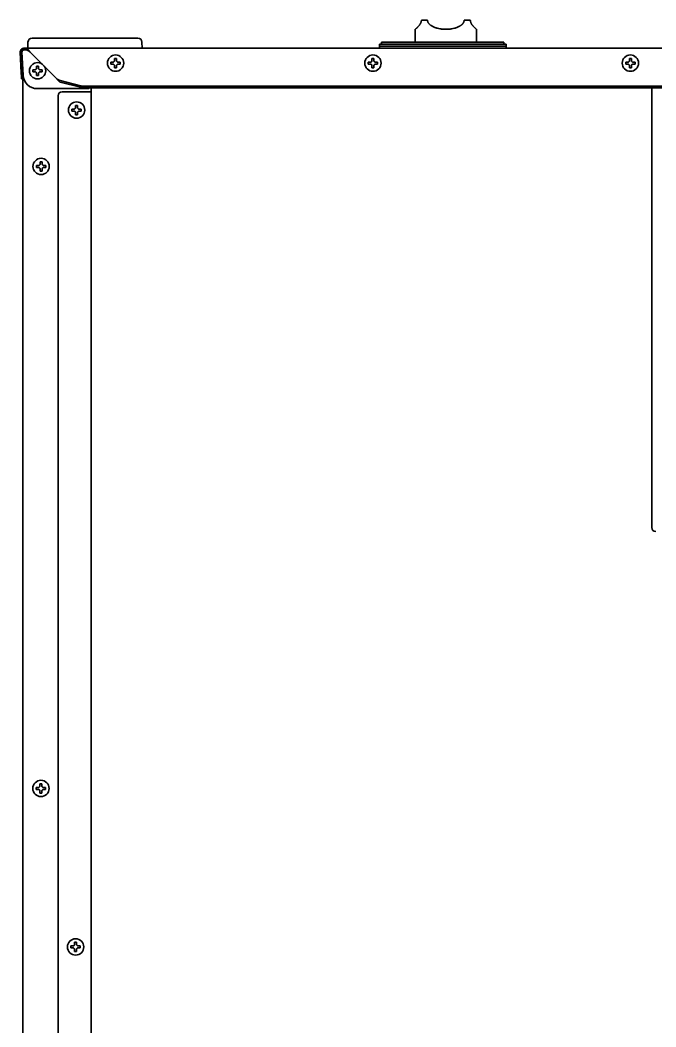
# Model space of a CAD drawing. Extents: x 6327 to 10269, y -393 to 3371.
# Drawn here: x 6336.3 to 6648.1, y 1775.7 to 2269.3 of the extents above; entities that cross this region are included whole.
import ezdxf

# ---------------------------------------------------------------- set-up
doc = ezdxf.new("R2010")
doc.units = 0
doc.header["$LTSCALE"] = 5
doc.layers.add('1', color=7, linetype='CONTINUOUS', true_color=0xffffff)

msp = doc.modelspace()

# ---------------------------------------------------------------- linework, layer by layer
at = {"layer": '1', "color": 7, "linetype": 'Continuous', "lineweight": 35}
for p, q in [((6533.07, 2269.33), (6536.07, 2269.33)), ((6554.07, 2269.33), (6557.07, 2269.33)), ((6530.07, 2264.83), (6530.07, 2258.53)), ((6560.07, 2258.53), (6560.07, 2264.83)), ((6340.07, 2255.53), (6340.13, 2258.56)), ((6342.13, 2260.53), (6347.12, 2260.53)), ((6347.12, 2260.53), (6389.02, 2260.53)), ((6389.02, 2260.53), (6394.02, 2260.53)), ((6396.02, 2258.56), (6396.07, 2255.53)), ((6543.57, 2257.53), (6512.57, 2257.53)), ((6512.57, 2257.53), (6512.57, 2256.53)), ((6512.57, 2256.53), (6574.57, 2256.53)), ((6512.57, 2256.53), (6512.57, 2255.53)), ((6573.57, 2258.53), (6513.57, 2258.53)), ((6513.57, 2258.53), (6513.57, 2257.53)), ((6574.57, 2257.53), (6543.57, 2257.53)), ((6573.57, 2257.53), (6573.57, 2258.53)), ((6574.57, 2256.53), (6574.57, 2257.53)), ((6574.57, 2255.53), (6574.57, 2256.53)), ((6336.81, 2243.52), (6336.28, 2253.63)), ((6337.07, 2253.67), (6337.6, 2243.56)), ((6337.13, 2253.67), (6337.72, 2242.37)), ((6338.07, 2255.53), (6339.07, 2255.53)), ((6339.07, 2254.73), (6338.07, 2254.73)), ((6339.34, 2255.53), (7085.8, 2255.53)), ((6339.44, 2254.73), (6339.47, 2254.73)), ((6341.07, 2253.73), (6354.27, 2240.53)), ((6380.77, 2248.23), (6380.77, 2248.73)), ((6380.77, 2247.73), (6380.77, 2248.23)), ((6385.37, 2248.73), (6385.37, 2248.23)), ((6385.37, 2248.23), (6385.37, 2247.73)), ((6507.02, 2248.23), (6507.02, 2248.73)), ((6507.02, 2247.73), (6507.02, 2248.23)), ((6511.62, 2248.73), (6511.62, 2248.23)), ((6511.62, 2248.23), (6511.62, 2247.73)), ((6633.27, 2248.23), (6633.27, 2248.73)), ((6633.27, 2247.73), (6633.27, 2248.23)), ((6637.87, 2248.73), (6637.87, 2248.23)), ((6637.87, 2248.23), (6637.87, 2247.73)), ((6336.91, 2241.52), (6336.81, 2243.52)), ((6336.96, 2240.53), (6336.91, 2241.52)), ((6337.57, 2244.15), (6337.57, 2245.18)), ((6337.6, 2243.56), (6337.76, 2240.57)), ((6342.52, 2244.48), (6342.52, 2244.98)), ((6342.52, 2243.98), (6342.52, 2244.48)), ((6347.12, 2244.98), (6347.12, 2244.48)), ((6347.12, 2244.48), (6347.12, 2243.98)), ((6337.76, 2240.57), (6336.96, 2240.53)), ((6337.57, 1374.13), (6337.57, 2240.55)), ((6355.94, 2239.75), (6365.83, 2237.19)), ((6365.83, 2236.42), (6355.94, 2238.98)), ((6367.95, 2236.97), (7057.19, 2236.97)), ((6646.07, 2236.64), (6646.07, 2020.52)), ((6344.7, 2235.73), (6369.08, 2235.73)), ((6354.87, 2232.23), (6354.87, 1376.53)), ((6356.87, 2234.23), (6370.07, 2234.23)), ((7057.19, 2236.19), (6367.95, 2236.19)), ((6370.07, 2234.23), (6371.07, 2234.23)), ((6371.07, 2236.19), (6371.07, 1387.03)), ((6361.67, 2225.23), (6361.67, 2225.73)), ((6361.67, 2224.73), (6361.67, 2225.23)), ((6366.27, 2225.73), (6366.27, 2225.23)), ((6366.27, 2225.23), (6366.27, 2224.73)), ((6344.27, 2197.58), (6344.27, 2198.08)), ((6344.27, 2197.08), (6344.27, 2197.58)), ((6348.87, 2198.08), (6348.87, 2197.58)), ((6348.87, 2197.58), (6348.87, 2197.08)), ((6345.97, 1894.88), (6346.47, 1894.88)), ((6346.47, 1894.88), (6346.97, 1894.88)), ((6346.47, 1890.28), (6345.97, 1890.28)), ((6346.97, 1890.28), (6346.47, 1890.28)), ((6361.17, 1814.88), (6361.17, 1815.38)), ((6361.17, 1814.38), (6361.17, 1814.88)), ((6365.77, 1815.38), (6365.77, 1814.88)), ((6365.77, 1814.88), (6365.77, 1814.38))]:
    msp.add_line(p, q, dxfattribs=at)
for centre in [(6383.07, 2248.23), (6509.32, 2248.23), (6635.57, 2248.23), (6344.82, 2244.48), (6363.97, 2225.23), (6346.57, 2197.58), (6346.47, 1892.58), (6363.47, 1814.88)]:
    msp.add_circle(centre, 4, dxfattribs=at)
for centre, radius, start, end in [((6342.13, 2258.53), 2, 90, 179), ((6394.02, 2258.53), 2, 1, 90), ((6338.07, 2253.73), 1.8, 90, 183), ((6338.07, 2253.73), 1, 90, 183), ((6356.87, 2232.23), 2, 90, 180)]:
    msp.add_arc(centre, radius, start, end, dxfattribs=at)
for centre, major_axis, ratio, start_param, end_param in [((6338.13, 2253.73), (-0.726, 0.689), 0.998716, -0.810936, 0.810936), ((6344.71, 2242.75), (2.31, 6.64), 0.995739, 1.958905, 3.474527), ((6367.95, 2237.74), (3, 0), 0.258819, 3.926991, 4.712389), ((6367.95, 2236.97), (-3, 0), 0.258819, 0.785398, 1.570796), ((6369.07, 2237.73), (-1.42, 1.42), 0.992433, 2.359993, 3.055618), ((6648.07, 2020.53), (1.42, 1.42), 0.998783, 2.356803, 3.926382)]:
    msp.add_ellipse(centre, major_axis=major_axis, ratio=ratio, start_param=start_param, end_param=end_param, dxfattribs=at)
for points, knots in [([(6533.07, 2269.33), (6533.07, 2269.27), (6533.07, 2269.21), (6533.06, 2269.09), (6533.06, 2269.03), (6533.04, 2268.85), (6533.02, 2268.74), (6532.97, 2268.51), (6532.93, 2268.4), (6532.86, 2268.2), (6532.83, 2268.1), (6532.76, 2267.96), (6532.74, 2267.91), (6532.7, 2267.82), (6532.68, 2267.77), (6532.61, 2267.64), (6532.56, 2267.55), (6532.47, 2267.39), (6532.42, 2267.32), (6532.32, 2267.17), (6532.27, 2267.09), (6532.19, 2266.99), (6532.17, 2266.95), (6532.12, 2266.89), (6532.09, 2266.85), (6532.02, 2266.76), (6531.97, 2266.69), (6531.82, 2266.51), (6531.72, 2266.4), (6531.54, 2266.19), (6531.45, 2266.1), (6531.27, 2265.91), (6531.18, 2265.83), (6531.06, 2265.71), (6531.02, 2265.67), (6530.94, 2265.6), (6530.91, 2265.56), (6530.8, 2265.46), (6530.73, 2265.4), (6530.54, 2265.22), (6530.43, 2265.13), (6530.3, 2265.01), (6530.26, 2264.98), (6530.21, 2264.94), (6530.18, 2264.92), (6530.16, 2264.9), (6530.15, 2264.89), (6530.15, 2264.89), (6530.12, 2264.86), (6530.1, 2264.85), (6530.08, 2264.83), (6530.07, 2264.83), (6530.07, 2264.83), (6530.07, 2264.83), (6530.07, 2264.83)], [0, 0, 0, 0, 0.015615, 0.015615, 0.031229, 0.031229, 0.062458, 0.062458, 0.093687, 0.093687, 0.124916, 0.124916, 0.140531, 0.140531, 0.156145, 0.156145, 0.187374, 0.187374, 0.218603, 0.218603, 0.249832, 0.249832, 0.265447, 0.265447, 0.281061, 0.281061, 0.312291, 0.312291, 0.374749, 0.374749, 0.437207, 0.437207, 0.499665, 0.499665, 0.530894, 0.530894, 0.562123, 0.562123, 0.624581, 0.624581, 0.749497, 0.749497, 0.811955, 0.811955, 0.843184, 0.858799, 0.858799, 0.874413, 0.874413, 0.936872, 0.936872, 0.99933, 0.99933, 1, 1, 1, 1]), ([(6554.07, 2269.33), (6554.07, 2269.27), (6554.07, 2269.21), (6554.06, 2269.09), (6554.05, 2269.03), (6554.03, 2268.85), (6554, 2268.74), (6553.93, 2268.51), (6553.88, 2268.4), (6553.79, 2268.2), (6553.73, 2268.1), (6553.66, 2267.98), (6553.65, 2267.96), (6553.61, 2267.91), (6553.6, 2267.89), (6553.55, 2267.82), (6553.52, 2267.77), (6553.42, 2267.64), (6553.35, 2267.55), (6553.2, 2267.39), (6553.13, 2267.31), (6552.97, 2267.16), (6552.89, 2267.09), (6552.77, 2266.99), (6552.72, 2266.95), (6552.64, 2266.89), (6552.59, 2266.85), (6552.46, 2266.76), (6552.38, 2266.69), (6552.2, 2266.57), (6552.1, 2266.52), (6551.92, 2266.4), (6551.82, 2266.35), (6551.35, 2266.09), (6550.95, 2265.91), (6550.43, 2265.71), (6550.32, 2265.67), (6550.11, 2265.6), (6549.79, 2265.49), (6549.46, 2265.39), (6548.8, 2265.22), (6548.35, 2265.13), (6547.77, 2265.03), (6547.6, 2265.01), (6547.42, 2264.98), (6547.3, 2264.97), (6547.25, 2264.96), (6546.95, 2264.92), (6546.72, 2264.9), (6546.01, 2264.84), (6545.54, 2264.83), (6544.6, 2264.83), (6544.13, 2264.84), (6543.54, 2264.89), (6543.42, 2264.9), (6543.18, 2264.93), (6542.83, 2264.96), (6542.48, 2265.01), (6541.8, 2265.13), (6541.35, 2265.22), (6540.69, 2265.39), (6540.47, 2265.46), (6540.15, 2265.56), (6540.04, 2265.59), (6539.83, 2265.67), (6539.72, 2265.71), (6539.41, 2265.83), (6539.2, 2265.91), (6538.8, 2266.09), (6538.61, 2266.19), (6538.23, 2266.4), (6538.04, 2266.51), (6537.77, 2266.69), (6537.68, 2266.76), (6537.51, 2266.89), (6537.42, 2266.95), (6537.26, 2267.09), (6537.18, 2267.16), (6537.02, 2267.32), (6536.94, 2267.39), (6536.83, 2267.52), (6536.8, 2267.56), (6536.73, 2267.64), (6536.69, 2267.68), (6536.59, 2267.82), (6536.53, 2267.91), (6536.41, 2268.1), (6536.36, 2268.2), (6536.3, 2268.32), (6536.29, 2268.35), (6536.26, 2268.4), (6536.25, 2268.43), (6536.22, 2268.51), (6536.2, 2268.57), (6536.15, 2268.73), (6536.12, 2268.85), (6536.1, 2269), (6536.09, 2269.03), (6536.09, 2269.09), (6536.08, 2269.12), (6536.08, 2269.21), (6536.07, 2269.27), (6536.07, 2269.33)], [0, 0, 0, 0, 0.007812, 0.007812, 0.015625, 0.015625, 0.03125, 0.03125, 0.046875, 0.046875, 0.0625, 0.0625, 0.066406, 0.066406, 0.070313, 0.070313, 0.078125, 0.078125, 0.09375, 0.09375, 0.109375, 0.109375, 0.125, 0.125, 0.132813, 0.132813, 0.140625, 0.140625, 0.15625, 0.15625, 0.171875, 0.171875, 0.1875, 0.1875, 0.25, 0.25, 0.265625, 0.265625, 0.28125, 0.3125, 0.3125, 0.375, 0.375, 0.390625, 0.398438, 0.398438, 0.40625, 0.40625, 0.4375, 0.4375, 0.5, 0.5, 0.5625, 0.5625, 0.578125, 0.578125, 0.59375, 0.625, 0.625, 0.6875, 0.6875, 0.71875, 0.71875, 0.734375, 0.734375, 0.75, 0.75, 0.78125, 0.78125, 0.8125, 0.8125, 0.84375, 0.84375, 0.859375, 0.859375, 0.875, 0.875, 0.890625, 0.890625, 0.90625, 0.90625, 0.914062, 0.914062, 0.921875, 0.921875, 0.9375, 0.9375, 0.953125, 0.953125, 0.957031, 0.957031, 0.960937, 0.960937, 0.96875, 0.96875, 0.984375, 0.984375, 0.988281, 0.988281, 0.992187, 0.992187, 1, 1, 1, 1]), ([(6560.07, 2264.83), (6560.07, 2264.83), (6560.07, 2264.83), (6560.07, 2264.83), (6560.07, 2264.83), (6560.04, 2264.85), (6560.03, 2264.86), (6559.96, 2264.92), (6559.89, 2264.98), (6559.78, 2265.07), (6559.75, 2265.1), (6559.71, 2265.13), (6559.68, 2265.16), (6559.67, 2265.17), (6559.6, 2265.23), (6559.54, 2265.28), (6559.42, 2265.4), (6559.35, 2265.46), (6559.2, 2265.6), (6559.13, 2265.67), (6558.96, 2265.83), (6558.88, 2265.91), (6558.7, 2266.09), (6558.61, 2266.19), (6558.49, 2266.32), (6558.47, 2266.35), (6558.42, 2266.4), (6558.4, 2266.43), (6558.32, 2266.52), (6558.27, 2266.57), (6558.13, 2266.76), (6558.03, 2266.88), (6557.9, 2267.06), (6557.88, 2267.09), (6557.83, 2267.17), (6557.8, 2267.2), (6557.73, 2267.32), (6557.68, 2267.39), (6557.58, 2267.56), (6557.54, 2267.64), (6557.45, 2267.81), (6557.4, 2267.91), (6557.35, 2268.03), (6557.34, 2268.05), (6557.32, 2268.1), (6557.29, 2268.17), (6557.26, 2268.25), (6557.21, 2268.41), (6557.18, 2268.51), (6557.15, 2268.65), (6557.14, 2268.68), (6557.13, 2268.74), (6557.12, 2268.77), (6557.11, 2268.85), (6557.1, 2268.91), (6557.08, 2269.09), (6557.07, 2269.21), (6557.07, 2269.33)], [0, 0, 0, 0, 0.001747, 0.001747, 0.064137, 0.064137, 0.126528, 0.126528, 0.25131, 0.25131, 0.282505, 0.298103, 0.298103, 0.313701, 0.313701, 0.376092, 0.376092, 0.438482, 0.438482, 0.500873, 0.500873, 0.563264, 0.563264, 0.625655, 0.625655, 0.641253, 0.641253, 0.65685, 0.65685, 0.688046, 0.688046, 0.750437, 0.750437, 0.766034, 0.766034, 0.781632, 0.781632, 0.812827, 0.812827, 0.844023, 0.844023, 0.875218, 0.875218, 0.883017, 0.883017, 0.890816, 0.906414, 0.906414, 0.937609, 0.937609, 0.945408, 0.945408, 0.953207, 0.953207, 0.968805, 0.968805, 1, 1, 1, 1]), ([(6339.34, 2255.53), (6339.38, 2255.53), (6339.42, 2255.52), (6339.48, 2255.49), (6339.5, 2255.48), (6339.54, 2255.45), (6339.55, 2255.45), (6339.58, 2255.43), (6339.59, 2255.42), (6339.65, 2255.38), (6339.71, 2255.33), (6339.82, 2255.23), (6339.88, 2255.17), (6339.95, 2255.11)], [0, 0, 0, 0, 0.25, 0.25, 0.375, 0.375, 0.4375, 0.4375, 0.5, 0.5, 0.75, 0.75, 1, 1, 1, 1]), ([(6339.95, 2254.5), (6339.89, 2254.53), (6339.83, 2254.56), (6339.72, 2254.61), (6339.67, 2254.64), (6339.6, 2254.66), (6339.59, 2254.67), (6339.56, 2254.68), (6339.53, 2254.69), (6339.49, 2254.7), (6339.42, 2254.72), (6339.38, 2254.73), (6339.34, 2254.73)], [0, 0, 0, 0, 0.25, 0.25, 0.5, 0.5, 0.5625, 0.5625, 0.625, 0.75, 0.75, 1, 1, 1, 1]), ([(6339.95, 2255.11), (6340.05, 2255.03), (6340.14, 2254.93), (6340.28, 2254.78), (6340.33, 2254.72), (6340.4, 2254.64), (6340.42, 2254.61), (6340.47, 2254.55), (6340.49, 2254.52), (6340.61, 2254.37), (6340.7, 2254.25), (6340.84, 2254.06), (6340.89, 2253.99), (6340.96, 2253.89), (6340.98, 2253.86), (6341.03, 2253.79), (6341.05, 2253.76), (6341.07, 2253.73)], [0, 0, 0, 0, 0.25, 0.25, 0.375, 0.375, 0.4375, 0.4375, 0.5, 0.5, 0.75, 0.75, 0.875, 0.875, 0.9375, 0.9375, 1, 1, 1, 1]), ([(6341.07, 2253.73), (6341.05, 2253.74), (6341.03, 2253.76), (6340.98, 2253.8), (6340.96, 2253.82), (6340.89, 2253.87), (6340.79, 2253.94), (6340.7, 2254.02), (6340.63, 2254.07), (6340.61, 2254.08), (6340.56, 2254.12), (6340.49, 2254.17), (6340.42, 2254.22), (6340.33, 2254.28), (6340.28, 2254.31), (6340.14, 2254.4), (6340.05, 2254.45), (6339.95, 2254.5)], [0, 0, 0, 0, 0.0625, 0.0625, 0.125, 0.125, 0.25, 0.375, 0.375, 0.4375, 0.4375, 0.5, 0.625, 0.625, 0.75, 0.75, 1, 1, 1, 1]), ([(6345.32, 2246.78), (6345.32, 2246.57), (6345.32, 2246.36), (6345.32, 2246.04), (6345.32, 2245.93), (6345.32, 2245.7), (6345.32, 2245.59), (6345.32, 2245.48)], [0, 0, 0, 0, 0.5, 0.5, 0.75, 0.75, 1, 1, 1, 1]), ([(6380.77, 2248.73), (6380.98, 2248.73), (6381.19, 2248.73), (6381.51, 2248.73), (6381.62, 2248.73), (6381.84, 2248.73), (6381.96, 2248.73), (6382.07, 2248.73)], [0, 0, 0, 0, 0.5, 0.5, 0.75, 0.75, 1, 1, 1, 1]), ([(6382.57, 2245.93), (6382.57, 2246.13), (6382.57, 2246.34), (6382.57, 2246.66), (6382.57, 2246.77), (6382.57, 2247), (6382.57, 2247.11), (6382.57, 2247.23)], [0, 0, 0, 0, 0.5, 0.5, 0.75, 0.75, 1, 1, 1, 1]), ([(6383.57, 2250.53), (6383.57, 2250.32), (6383.57, 2250.11), (6383.57, 2249.79), (6383.57, 2249.68), (6383.57, 2249.45), (6383.57, 2249.34), (6383.57, 2249.23)], [0, 0, 0, 0, 0.5, 0.5, 0.75, 0.75, 1, 1, 1, 1]), ([(6385.37, 2247.73), (6385.17, 2247.73), (6384.96, 2247.73), (6384.64, 2247.73), (6384.53, 2247.73), (6384.3, 2247.73), (6384.19, 2247.73), (6384.07, 2247.73)], [0, 0, 0, 0, 0.5, 0.5, 0.75, 0.75, 1, 1, 1, 1]), ([(6507.02, 2248.73), (6507.23, 2248.73), (6507.44, 2248.73), (6507.76, 2248.73), (6507.87, 2248.73), (6508.09, 2248.73), (6508.21, 2248.73), (6508.32, 2248.73)], [0, 0, 0, 0, 0.5, 0.5, 0.75, 0.75, 1, 1, 1, 1]), ([(6508.82, 2245.93), (6508.82, 2246.13), (6508.82, 2246.34), (6508.82, 2246.66), (6508.82, 2246.77), (6508.82, 2247), (6508.82, 2247.11), (6508.82, 2247.23)], [0, 0, 0, 0, 0.5, 0.5, 0.75, 0.75, 1, 1, 1, 1]), ([(6509.82, 2250.53), (6509.82, 2250.32), (6509.82, 2250.11), (6509.82, 2249.79), (6509.82, 2249.68), (6509.82, 2249.45), (6509.82, 2249.34), (6509.82, 2249.23)], [0, 0, 0, 0, 0.5, 0.5, 0.75, 0.75, 1, 1, 1, 1]), ([(6511.62, 2247.73), (6511.42, 2247.73), (6511.21, 2247.73), (6510.89, 2247.73), (6510.78, 2247.73), (6510.55, 2247.73), (6510.44, 2247.73), (6510.32, 2247.73)], [0, 0, 0, 0, 0.5, 0.5, 0.75, 0.75, 1, 1, 1, 1]), ([(6633.27, 2248.73), (6633.48, 2248.73), (6633.69, 2248.73), (6634.01, 2248.73), (6634.12, 2248.73), (6634.34, 2248.73), (6634.46, 2248.73), (6634.57, 2248.73)], [0, 0, 0, 0, 0.5, 0.5, 0.75, 0.75, 1, 1, 1, 1]), ([(6635.07, 2245.93), (6635.07, 2246.13), (6635.07, 2246.34), (6635.07, 2246.66), (6635.07, 2246.77), (6635.07, 2247), (6635.07, 2247.11), (6635.07, 2247.23)], [0, 0, 0, 0, 0.5, 0.5, 0.75, 0.75, 1, 1, 1, 1]), ([(6636.07, 2250.53), (6636.07, 2250.32), (6636.07, 2250.11), (6636.07, 2249.79), (6636.07, 2249.68), (6636.07, 2249.45), (6636.07, 2249.34), (6636.07, 2249.23)], [0, 0, 0, 0, 0.5, 0.5, 0.75, 0.75, 1, 1, 1, 1]), ([(6637.87, 2247.73), (6637.67, 2247.73), (6637.46, 2247.73), (6637.14, 2247.73), (6637.03, 2247.73), (6636.8, 2247.73), (6636.69, 2247.73), (6636.57, 2247.73)], [0, 0, 0, 0, 0.5, 0.5, 0.75, 0.75, 1, 1, 1, 1]), ([(6342.52, 2244.98), (6342.73, 2244.98), (6342.94, 2244.98), (6343.26, 2244.98), (6343.37, 2244.98), (6343.59, 2244.98), (6343.71, 2244.98), (6343.82, 2244.98)], [0, 0, 0, 0, 0.5, 0.5, 0.75, 0.75, 1, 1, 1, 1]), ([(6344.32, 2242.18), (6344.32, 2242.38), (6344.32, 2242.59), (6344.32, 2242.91), (6344.32, 2243.02), (6344.32, 2243.25), (6344.32, 2243.36), (6344.32, 2243.48)], [0, 0, 0, 0, 0.5, 0.5, 0.75, 0.75, 1, 1, 1, 1]), ([(6347.12, 2243.98), (6346.92, 2243.98), (6346.71, 2243.98), (6346.39, 2243.98), (6346.28, 2243.98), (6346.05, 2243.98), (6345.94, 2243.98), (6345.82, 2243.98)], [0, 0, 0, 0, 0.5, 0.5, 0.75, 0.75, 1, 1, 1, 1]), ([(6355.94, 2238.98), (6355.87, 2239), (6355.8, 2239.03), (6355.71, 2239.08), (6355.7, 2239.09), (6355.66, 2239.11), (6355.64, 2239.12), (6355.59, 2239.15), (6355.56, 2239.17), (6355.45, 2239.24), (6355.38, 2239.3), (6355.25, 2239.42), (6355.18, 2239.48), (6355.04, 2239.62), (6354.97, 2239.7), (6354.83, 2239.85), (6354.76, 2239.93), (6354.66, 2240.05), (6354.62, 2240.09), (6354.57, 2240.16), (6354.55, 2240.18), (6354.52, 2240.22), (6354.5, 2240.24), (6354.41, 2240.35), (6354.34, 2240.44), (6354.27, 2240.53)], [0, 0, 0, 0, 0.125, 0.125, 0.15625, 0.15625, 0.1875, 0.1875, 0.25, 0.25, 0.375, 0.375, 0.5, 0.5, 0.625, 0.625, 0.75, 0.75, 0.8125, 0.8125, 0.84375, 0.84375, 0.875, 0.875, 1, 1, 1, 1]), ([(6354.27, 2240.53), (6354.31, 2240.5), (6354.34, 2240.48), (6354.41, 2240.44), (6354.45, 2240.42), (6354.55, 2240.35), (6354.62, 2240.31), (6354.83, 2240.19), (6354.97, 2240.11), (6355.18, 2240), (6355.25, 2239.97), (6355.35, 2239.93), (6355.39, 2239.91), (6355.46, 2239.88), (6355.49, 2239.87), (6355.59, 2239.84), (6355.66, 2239.81), (6355.8, 2239.78), (6355.87, 2239.76), (6355.94, 2239.75)], [0, 0, 0, 0, 0.0625, 0.0625, 0.125, 0.125, 0.25, 0.25, 0.5, 0.5, 0.625, 0.625, 0.6875, 0.6875, 0.75, 0.75, 0.875, 0.875, 1, 1, 1, 1]), ([(6364.47, 2227.53), (6364.47, 2227.32), (6364.47, 2227.11), (6364.47, 2226.79), (6364.47, 2226.68), (6364.47, 2226.45), (6364.47, 2226.34), (6364.47, 2226.23)], [0, 0, 0, 0, 0.5, 0.5, 0.75, 0.75, 1, 1, 1, 1]), ([(6361.67, 2225.73), (6361.88, 2225.73), (6362.09, 2225.73), (6362.41, 2225.73), (6362.52, 2225.73), (6362.74, 2225.73), (6362.86, 2225.73), (6362.97, 2225.73)], [0, 0, 0, 0, 0.5, 0.5, 0.75, 0.75, 1, 1, 1, 1]), ([(6363.47, 2222.93), (6363.47, 2223.13), (6363.47, 2223.34), (6363.47, 2223.66), (6363.47, 2223.77), (6363.47, 2224), (6363.47, 2224.11), (6363.47, 2224.23)], [0, 0, 0, 0, 0.5, 0.5, 0.75, 0.75, 1, 1, 1, 1]), ([(6366.27, 2224.73), (6366.07, 2224.73), (6365.86, 2224.73), (6365.54, 2224.73), (6365.43, 2224.73), (6365.2, 2224.73), (6365.09, 2224.73), (6364.97, 2224.73)], [0, 0, 0, 0, 0.5, 0.5, 0.75, 0.75, 1, 1, 1, 1]), ([(6344.27, 2198.08), (6344.48, 2198.08), (6344.69, 2198.08), (6345.01, 2198.08), (6345.12, 2198.08), (6345.34, 2198.08), (6345.46, 2198.08), (6345.57, 2198.08)], [0, 0, 0, 0, 0.5, 0.5, 0.75, 0.75, 1, 1, 1, 1]), ([(6347.07, 2199.88), (6347.07, 2199.67), (6347.07, 2199.46), (6347.07, 2199.14), (6347.07, 2199.03), (6347.07, 2198.8), (6347.07, 2198.69), (6347.07, 2198.58)], [0, 0, 0, 0, 0.5, 0.5, 0.75, 0.75, 1, 1, 1, 1]), ([(6348.87, 2197.08), (6348.67, 2197.08), (6348.46, 2197.08), (6348.14, 2197.08), (6348.03, 2197.08), (6347.8, 2197.08), (6347.69, 2197.08), (6347.57, 2197.08)], [0, 0, 0, 0, 0.5, 0.5, 0.75, 0.75, 1, 1, 1, 1]), ([(6346.07, 2195.28), (6346.07, 2195.48), (6346.07, 2195.69), (6346.07, 2196.01), (6346.07, 2196.12), (6346.07, 2196.35), (6346.07, 2196.46), (6346.07, 2196.58)], [0, 0, 0, 0, 0.5, 0.5, 0.75, 0.75, 1, 1, 1, 1]), ([(6344.17, 1893.08), (6344.38, 1893.08), (6344.59, 1893.08), (6344.91, 1893.08), (6345.02, 1893.08), (6345.24, 1893.08), (6345.36, 1893.08), (6345.47, 1893.08)], [0, 0, 0, 0, 0.5, 0.5, 0.75, 0.75, 1, 1, 1, 1]), ([(6345.97, 1890.28), (6345.97, 1890.48), (6345.97, 1890.69), (6345.97, 1891.01), (6345.97, 1891.12), (6345.97, 1891.35), (6345.97, 1891.46), (6345.97, 1891.58)], [0, 0, 0, 0, 0.5, 0.5, 0.75, 0.75, 1, 1, 1, 1]), ([(6346.97, 1894.88), (6346.97, 1894.67), (6346.97, 1894.46), (6346.97, 1894.14), (6346.97, 1894.03), (6346.97, 1893.8), (6346.97, 1893.69), (6346.97, 1893.58)], [0, 0, 0, 0, 0.5, 0.5, 0.75, 0.75, 1, 1, 1, 1]), ([(6348.77, 1892.08), (6348.57, 1892.08), (6348.36, 1892.08), (6348.04, 1892.08), (6347.93, 1892.08), (6347.7, 1892.08), (6347.59, 1892.08), (6347.47, 1892.08)], [0, 0, 0, 0, 0.5, 0.5, 0.75, 0.75, 1, 1, 1, 1]), ([(6363.97, 1817.18), (6363.97, 1816.97), (6363.97, 1816.76), (6363.97, 1816.44), (6363.97, 1816.33), (6363.97, 1816.1), (6363.97, 1815.99), (6363.97, 1815.88)], [0, 0, 0, 0, 0.5, 0.5, 0.75, 0.75, 1, 1, 1, 1]), ([(6361.17, 1815.38), (6361.38, 1815.38), (6361.59, 1815.38), (6361.91, 1815.38), (6362.02, 1815.38), (6362.24, 1815.38), (6362.36, 1815.38), (6362.47, 1815.38)], [0, 0, 0, 0, 0.5, 0.5, 0.75, 0.75, 1, 1, 1, 1]), ([(6362.97, 1812.58), (6362.97, 1812.78), (6362.97, 1812.99), (6362.97, 1813.31), (6362.97, 1813.42), (6362.97, 1813.65), (6362.97, 1813.76), (6362.97, 1813.88)], [0, 0, 0, 0, 0.5, 0.5, 0.75, 0.75, 1, 1, 1, 1]), ([(6365.77, 1814.38), (6365.57, 1814.38), (6365.36, 1814.38), (6365.04, 1814.38), (6364.93, 1814.38), (6364.7, 1814.38), (6364.59, 1814.38), (6364.47, 1814.38)], [0, 0, 0, 0, 0.5, 0.5, 0.75, 0.75, 1, 1, 1, 1])]:
    msp.add_open_spline(points, degree=3, knots=knots, dxfattribs=at)
for points in [[(6339.07, 2255.53), (6339.07, 2255.26), (6339.07, 2254.99), (6339.07, 2254.73)], [(6339.07, 2255.53), (6339.16, 2255.53), (6339.25, 2255.53), (6339.34, 2255.53)], [(6339.07, 2254.73), (6339.16, 2254.73), (6339.25, 2254.73), (6339.34, 2254.73)], [(6344.32, 2245.48), (6344.32, 2245.53), (6344.32, 2245.64), (6344.32, 2245.8), (6344.32, 2245.96), (6344.32, 2246.11), (6344.32, 2246.27), (6344.32, 2246.42), (6344.32, 2246.59), (6344.32, 2246.71), (6344.32, 2246.78)], [(6344.32, 2246.78), (6344.49, 2246.78), (6344.82, 2246.78), (6345.16, 2246.78), (6345.32, 2246.78)], [(6382.07, 2247.73), (6382.02, 2247.73), (6381.91, 2247.73), (6381.75, 2247.73), (6381.59, 2247.73), (6381.43, 2247.73), (6381.28, 2247.73), (6381.13, 2247.73), (6380.96, 2247.73), (6380.84, 2247.73), (6380.77, 2247.73)], [(6382.07, 2248.73), (6382.1, 2248.75), (6382.14, 2248.8), (6382.22, 2248.87), (6382.29, 2248.94), (6382.36, 2249.01), (6382.43, 2249.08), (6382.5, 2249.15), (6382.55, 2249.2), (6382.57, 2249.23)], [(6382.57, 2247.23), (6382.55, 2247.25), (6382.5, 2247.3), (6382.42, 2247.38), (6382.35, 2247.45), (6382.28, 2247.52), (6382.21, 2247.59), (6382.14, 2247.66), (6382.1, 2247.7), (6382.07, 2247.73)], [(6382.57, 2249.23), (6382.57, 2249.28), (6382.57, 2249.39), (6382.57, 2249.55), (6382.57, 2249.71), (6382.57, 2249.86), (6382.57, 2250.02), (6382.57, 2250.17), (6382.57, 2250.34), (6382.57, 2250.46), (6382.57, 2250.53)], [(6382.57, 2250.53), (6382.74, 2250.53), (6383.07, 2250.53), (6383.41, 2250.53), (6383.57, 2250.53)], [(6383.57, 2249.23), (6383.6, 2249.2), (6383.65, 2249.15), (6383.72, 2249.08), (6383.8, 2249), (6383.87, 2248.93), (6383.93, 2248.86), (6384, 2248.8), (6384.05, 2248.75), (6384.07, 2248.73)], [(6384.07, 2247.73), (6384.05, 2247.7), (6384, 2247.65), (6383.93, 2247.58), (6383.86, 2247.51), (6383.79, 2247.44), (6383.72, 2247.37), (6383.64, 2247.3), (6383.6, 2247.25), (6383.57, 2247.23)], [(6383.57, 2247.23), (6383.57, 2247.17), (6383.57, 2247.06), (6383.57, 2246.9), (6383.57, 2246.74), (6383.57, 2246.59), (6383.57, 2246.44), (6383.57, 2246.28), (6383.57, 2246.11), (6383.57, 2245.99), (6383.57, 2245.93)], [(6384.07, 2248.73), (6384.13, 2248.73), (6384.24, 2248.73), (6384.4, 2248.73), (6384.56, 2248.73), (6384.71, 2248.73), (6384.86, 2248.73), (6385.02, 2248.73), (6385.19, 2248.73), (6385.31, 2248.73), (6385.37, 2248.73)], [(6508.32, 2247.73), (6508.27, 2247.73), (6508.16, 2247.73), (6508, 2247.73), (6507.84, 2247.73), (6507.68, 2247.73), (6507.53, 2247.73), (6507.38, 2247.73), (6507.21, 2247.73), (6507.09, 2247.73), (6507.02, 2247.73)], [(6508.32, 2248.73), (6508.35, 2248.75), (6508.39, 2248.8), (6508.47, 2248.87), (6508.54, 2248.94), (6508.61, 2249.01), (6508.68, 2249.08), (6508.75, 2249.15), (6508.8, 2249.2), (6508.82, 2249.23)], [(6508.82, 2247.23), (6508.8, 2247.25), (6508.75, 2247.3), (6508.67, 2247.38), (6508.6, 2247.45), (6508.53, 2247.52), (6508.46, 2247.59), (6508.39, 2247.66), (6508.35, 2247.7), (6508.32, 2247.73)], [(6508.82, 2249.23), (6508.82, 2249.28), (6508.82, 2249.39), (6508.82, 2249.55), (6508.82, 2249.71), (6508.82, 2249.86), (6508.82, 2250.02), (6508.82, 2250.17), (6508.82, 2250.34), (6508.82, 2250.46), (6508.82, 2250.53)], [(6508.82, 2250.53), (6508.99, 2250.53), (6509.32, 2250.53), (6509.66, 2250.53), (6509.82, 2250.53)], [(6509.82, 2249.23), (6509.85, 2249.2), (6509.9, 2249.15), (6509.97, 2249.08), (6510.05, 2249), (6510.12, 2248.93), (6510.18, 2248.86), (6510.25, 2248.8), (6510.3, 2248.75), (6510.32, 2248.73)], [(6510.32, 2247.73), (6510.3, 2247.7), (6510.25, 2247.65), (6510.18, 2247.58), (6510.11, 2247.51), (6510.04, 2247.44), (6509.97, 2247.37), (6509.89, 2247.3), (6509.85, 2247.25), (6509.82, 2247.23)], [(6509.82, 2247.23), (6509.82, 2247.17), (6509.82, 2247.06), (6509.82, 2246.9), (6509.82, 2246.74), (6509.82, 2246.59), (6509.82, 2246.44), (6509.82, 2246.28), (6509.82, 2246.11), (6509.82, 2245.99), (6509.82, 2245.93)], [(6510.32, 2248.73), (6510.38, 2248.73), (6510.49, 2248.73), (6510.65, 2248.73), (6510.81, 2248.73), (6510.96, 2248.73), (6511.11, 2248.73), (6511.27, 2248.73), (6511.44, 2248.73), (6511.56, 2248.73), (6511.62, 2248.73)], [(6634.57, 2247.73), (6634.52, 2247.73), (6634.41, 2247.73), (6634.25, 2247.73), (6634.09, 2247.73), (6633.93, 2247.73), (6633.78, 2247.73), (6633.63, 2247.73), (6633.46, 2247.73), (6633.34, 2247.73), (6633.27, 2247.73)], [(6634.57, 2248.73), (6634.6, 2248.75), (6634.64, 2248.8), (6634.72, 2248.87), (6634.79, 2248.94), (6634.86, 2249.01), (6634.93, 2249.08), (6635, 2249.15), (6635.05, 2249.2), (6635.07, 2249.23)], [(6635.07, 2247.23), (6635.05, 2247.25), (6635, 2247.3), (6634.92, 2247.38), (6634.85, 2247.45), (6634.78, 2247.52), (6634.71, 2247.59), (6634.64, 2247.66), (6634.6, 2247.7), (6634.57, 2247.73)], [(6635.07, 2249.23), (6635.07, 2249.28), (6635.07, 2249.39), (6635.07, 2249.55), (6635.07, 2249.71), (6635.07, 2249.86), (6635.07, 2250.02), (6635.07, 2250.17), (6635.07, 2250.34), (6635.07, 2250.46), (6635.07, 2250.53)], [(6635.07, 2250.53), (6635.24, 2250.53), (6635.57, 2250.53), (6635.91, 2250.53), (6636.07, 2250.53)], [(6636.07, 2249.23), (6636.1, 2249.2), (6636.15, 2249.15), (6636.22, 2249.08), (6636.3, 2249), (6636.37, 2248.93), (6636.43, 2248.86), (6636.5, 2248.8), (6636.55, 2248.75), (6636.57, 2248.73)], [(6636.57, 2247.73), (6636.55, 2247.7), (6636.5, 2247.65), (6636.43, 2247.58), (6636.36, 2247.51), (6636.29, 2247.44), (6636.22, 2247.37), (6636.14, 2247.3), (6636.1, 2247.25), (6636.07, 2247.23)], [(6636.07, 2247.23), (6636.07, 2247.17), (6636.07, 2247.06), (6636.07, 2246.9), (6636.07, 2246.74), (6636.07, 2246.59), (6636.07, 2246.44), (6636.07, 2246.28), (6636.07, 2246.11), (6636.07, 2245.99), (6636.07, 2245.93)], [(6636.57, 2248.73), (6636.63, 2248.73), (6636.74, 2248.73), (6636.9, 2248.73), (6637.06, 2248.73), (6637.21, 2248.73), (6637.36, 2248.73), (6637.52, 2248.73), (6637.69, 2248.73), (6637.81, 2248.73), (6637.87, 2248.73)], [(6343.82, 2243.98), (6343.77, 2243.98), (6343.66, 2243.98), (6343.5, 2243.98), (6343.34, 2243.98), (6343.18, 2243.98), (6343.03, 2243.98), (6342.88, 2243.98), (6342.71, 2243.98), (6342.59, 2243.98), (6342.52, 2243.98)], [(6343.82, 2244.98), (6343.85, 2245), (6343.89, 2245.05), (6343.97, 2245.12), (6344.04, 2245.19), (6344.11, 2245.26), (6344.18, 2245.33), (6344.25, 2245.4), (6344.3, 2245.45), (6344.32, 2245.48)], [(6344.32, 2243.48), (6344.3, 2243.5), (6344.25, 2243.55), (6344.17, 2243.63), (6344.1, 2243.7), (6344.03, 2243.77), (6343.96, 2243.84), (6343.89, 2243.91), (6343.85, 2243.95), (6343.82, 2243.98)], [(6345.32, 2242.18), (6345.16, 2242.18), (6344.82, 2242.18), (6344.49, 2242.18), (6344.32, 2242.18)], [(6345.32, 2245.48), (6345.35, 2245.45), (6345.4, 2245.4), (6345.47, 2245.33), (6345.55, 2245.25), (6345.62, 2245.18), (6345.68, 2245.11), (6345.75, 2245.05), (6345.8, 2245), (6345.82, 2244.98)], [(6345.82, 2243.98), (6345.8, 2243.95), (6345.75, 2243.9), (6345.68, 2243.83), (6345.61, 2243.76), (6345.54, 2243.69), (6345.47, 2243.62), (6345.39, 2243.55), (6345.35, 2243.5), (6345.32, 2243.48)], [(6345.32, 2243.48), (6345.32, 2243.42), (6345.32, 2243.31), (6345.32, 2243.15), (6345.32, 2242.99), (6345.32, 2242.84), (6345.32, 2242.69), (6345.32, 2242.53), (6345.32, 2242.36), (6345.32, 2242.24), (6345.32, 2242.18)], [(6345.82, 2244.98), (6345.88, 2244.98), (6345.99, 2244.98), (6346.15, 2244.98), (6346.31, 2244.98), (6346.46, 2244.98), (6346.61, 2244.98), (6346.77, 2244.98), (6346.94, 2244.98), (6347.06, 2244.98), (6347.12, 2244.98)], [(6383.57, 2245.93), (6383.41, 2245.93), (6383.07, 2245.93), (6382.74, 2245.93), (6382.57, 2245.93)], [(6509.82, 2245.93), (6509.66, 2245.93), (6509.32, 2245.93), (6508.99, 2245.93), (6508.82, 2245.93)], [(6636.07, 2245.93), (6635.91, 2245.93), (6635.57, 2245.93), (6635.24, 2245.93), (6635.07, 2245.93)], [(6363.47, 2226.23), (6363.47, 2226.28), (6363.47, 2226.39), (6363.47, 2226.55), (6363.47, 2226.71), (6363.47, 2226.86), (6363.47, 2227.02), (6363.47, 2227.17), (6363.47, 2227.34), (6363.47, 2227.46), (6363.47, 2227.53)], [(6363.47, 2227.53), (6363.64, 2227.53), (6363.97, 2227.53), (6364.31, 2227.53), (6364.47, 2227.53)], [(6362.97, 2224.73), (6362.92, 2224.73), (6362.81, 2224.73), (6362.65, 2224.73), (6362.49, 2224.73), (6362.33, 2224.73), (6362.18, 2224.73), (6362.03, 2224.73), (6361.86, 2224.73), (6361.74, 2224.73), (6361.67, 2224.73)], [(6362.97, 2225.73), (6363, 2225.75), (6363.04, 2225.8), (6363.12, 2225.87), (6363.19, 2225.94), (6363.26, 2226.01), (6363.33, 2226.08), (6363.4, 2226.15), (6363.45, 2226.2), (6363.47, 2226.23)], [(6363.47, 2224.23), (6363.45, 2224.25), (6363.4, 2224.3), (6363.32, 2224.38), (6363.25, 2224.45), (6363.18, 2224.52), (6363.11, 2224.59), (6363.04, 2224.66), (6363, 2224.7), (6362.97, 2224.73)], [(6364.47, 2222.93), (6364.31, 2222.93), (6363.97, 2222.93), (6363.64, 2222.93), (6363.47, 2222.93)], [(6364.47, 2226.23), (6364.5, 2226.2), (6364.55, 2226.15), (6364.62, 2226.08), (6364.7, 2226), (6364.77, 2225.93), (6364.83, 2225.86), (6364.9, 2225.8), (6364.95, 2225.75), (6364.97, 2225.73)], [(6364.97, 2224.73), (6364.95, 2224.7), (6364.9, 2224.65), (6364.83, 2224.58), (6364.76, 2224.51), (6364.69, 2224.44), (6364.62, 2224.37), (6364.54, 2224.3), (6364.5, 2224.25), (6364.47, 2224.23)], [(6364.47, 2224.23), (6364.47, 2224.17), (6364.47, 2224.06), (6364.47, 2223.9), (6364.47, 2223.74), (6364.47, 2223.59), (6364.47, 2223.44), (6364.47, 2223.28), (6364.47, 2223.11), (6364.47, 2222.99), (6364.47, 2222.93)], [(6364.97, 2225.73), (6365.03, 2225.73), (6365.14, 2225.73), (6365.3, 2225.73), (6365.46, 2225.73), (6365.61, 2225.73), (6365.76, 2225.73), (6365.92, 2225.73), (6366.09, 2225.73), (6366.21, 2225.73), (6366.27, 2225.73)], [(6345.57, 2197.08), (6345.52, 2197.08), (6345.41, 2197.08), (6345.25, 2197.08), (6345.09, 2197.08), (6344.93, 2197.08), (6344.78, 2197.08), (6344.63, 2197.08), (6344.46, 2197.08), (6344.34, 2197.08), (6344.27, 2197.08)], [(6345.57, 2198.08), (6345.6, 2198.1), (6345.64, 2198.15), (6345.72, 2198.22), (6345.79, 2198.29), (6345.86, 2198.36), (6345.93, 2198.43), (6346, 2198.5), (6346.05, 2198.55), (6346.07, 2198.58)], [(6346.07, 2196.58), (6346.05, 2196.6), (6346, 2196.65), (6345.92, 2196.73), (6345.85, 2196.8), (6345.78, 2196.87), (6345.71, 2196.94), (6345.64, 2197.01), (6345.6, 2197.05), (6345.57, 2197.08)], [(6346.07, 2198.58), (6346.07, 2198.63), (6346.07, 2198.74), (6346.07, 2198.9), (6346.07, 2199.06), (6346.07, 2199.21), (6346.07, 2199.37), (6346.07, 2199.52), (6346.07, 2199.69), (6346.07, 2199.81), (6346.07, 2199.88)], [(6346.07, 2199.88), (6346.24, 2199.88), (6346.57, 2199.88), (6346.91, 2199.88), (6347.07, 2199.88)], [(6347.07, 2198.58), (6347.1, 2198.55), (6347.15, 2198.5), (6347.22, 2198.43), (6347.3, 2198.35), (6347.37, 2198.28), (6347.43, 2198.21), (6347.5, 2198.15), (6347.55, 2198.1), (6347.57, 2198.08)], [(6347.57, 2197.08), (6347.55, 2197.05), (6347.5, 2197), (6347.43, 2196.93), (6347.36, 2196.86), (6347.29, 2196.79), (6347.22, 2196.72), (6347.14, 2196.65), (6347.1, 2196.6), (6347.07, 2196.58)], [(6347.57, 2198.08), (6347.63, 2198.08), (6347.74, 2198.08), (6347.9, 2198.08), (6348.06, 2198.08), (6348.21, 2198.08), (6348.36, 2198.08), (6348.52, 2198.08), (6348.69, 2198.08), (6348.81, 2198.08), (6348.87, 2198.08)], [(6347.07, 2195.28), (6346.91, 2195.28), (6346.57, 2195.28), (6346.24, 2195.28), (6346.07, 2195.28)], [(6347.07, 2196.58), (6347.07, 2196.52), (6347.07, 2196.41), (6347.07, 2196.25), (6347.07, 2196.09), (6347.07, 2195.94), (6347.07, 2195.79), (6347.07, 2195.63), (6347.07, 2195.46), (6347.07, 2195.34), (6347.07, 2195.28)], [(6344.17, 1892.08), (6344.17, 1892.24), (6344.17, 1892.58), (6344.17, 1892.91), (6344.17, 1893.08)], [(6345.47, 1892.08), (6345.42, 1892.08), (6345.31, 1892.08), (6345.15, 1892.08), (6344.99, 1892.08), (6344.83, 1892.08), (6344.68, 1892.08), (6344.53, 1892.08), (6344.36, 1892.08), (6344.24, 1892.08), (6344.17, 1892.08)], [(6345.47, 1893.08), (6345.5, 1893.1), (6345.55, 1893.15), (6345.62, 1893.23), (6345.7, 1893.3), (6345.77, 1893.37), (6345.83, 1893.44), (6345.9, 1893.51), (6345.95, 1893.55), (6345.97, 1893.58)], [(6345.97, 1891.58), (6345.95, 1891.6), (6345.9, 1891.65), (6345.83, 1891.72), (6345.76, 1891.79), (6345.69, 1891.86), (6345.62, 1891.93), (6345.54, 1892), (6345.5, 1892.05), (6345.47, 1892.08)], [(6345.97, 1893.58), (6345.97, 1893.63), (6345.97, 1893.74), (6345.97, 1893.9), (6345.97, 1894.06), (6345.97, 1894.21), (6345.97, 1894.37), (6345.97, 1894.52), (6345.97, 1894.69), (6345.97, 1894.81), (6345.97, 1894.88)], [(6346.97, 1893.58), (6347, 1893.55), (6347.04, 1893.5), (6347.12, 1893.43), (6347.19, 1893.36), (6347.26, 1893.29), (6347.33, 1893.22), (6347.4, 1893.15), (6347.45, 1893.1), (6347.47, 1893.08)], [(6347.47, 1892.08), (6347.45, 1892.05), (6347.4, 1892), (6347.32, 1891.93), (6347.25, 1891.85), (6347.18, 1891.78), (6347.11, 1891.71), (6347.04, 1891.65), (6347, 1891.6), (6346.97, 1891.58)], [(6346.97, 1891.58), (6346.97, 1891.52), (6346.97, 1891.41), (6346.97, 1891.25), (6346.97, 1891.09), (6346.97, 1890.94), (6346.97, 1890.79), (6346.97, 1890.63), (6346.97, 1890.46), (6346.97, 1890.34), (6346.97, 1890.28)], [(6347.47, 1893.08), (6347.53, 1893.08), (6347.64, 1893.08), (6347.8, 1893.08), (6347.96, 1893.08), (6348.11, 1893.08), (6348.26, 1893.08), (6348.42, 1893.08), (6348.59, 1893.08), (6348.71, 1893.08), (6348.77, 1893.08)], [(6348.77, 1893.08), (6348.77, 1892.91), (6348.77, 1892.58), (6348.77, 1892.24), (6348.77, 1892.08)], [(6362.97, 1815.88), (6362.97, 1815.93), (6362.97, 1816.04), (6362.97, 1816.2), (6362.97, 1816.36), (6362.97, 1816.51), (6362.97, 1816.67), (6362.97, 1816.82), (6362.97, 1816.99), (6362.97, 1817.11), (6362.97, 1817.18)], [(6362.97, 1817.18), (6363.14, 1817.18), (6363.47, 1817.18), (6363.81, 1817.18), (6363.97, 1817.18)], [(6362.47, 1814.38), (6362.42, 1814.38), (6362.31, 1814.38), (6362.15, 1814.38), (6361.99, 1814.38), (6361.83, 1814.38), (6361.68, 1814.38), (6361.53, 1814.38), (6361.36, 1814.38), (6361.24, 1814.38), (6361.17, 1814.38)], [(6362.47, 1815.38), (6362.5, 1815.4), (6362.54, 1815.45), (6362.62, 1815.52), (6362.69, 1815.59), (6362.76, 1815.66), (6362.83, 1815.73), (6362.9, 1815.8), (6362.95, 1815.85), (6362.97, 1815.88)], [(6362.97, 1813.88), (6362.95, 1813.9), (6362.9, 1813.95), (6362.82, 1814.03), (6362.75, 1814.1), (6362.68, 1814.17), (6362.61, 1814.24), (6362.54, 1814.31), (6362.5, 1814.35), (6362.47, 1814.38)], [(6363.97, 1812.58), (6363.81, 1812.58), (6363.47, 1812.58), (6363.14, 1812.58), (6362.97, 1812.58)], [(6363.97, 1815.88), (6364, 1815.85), (6364.05, 1815.8), (6364.12, 1815.73), (6364.2, 1815.65), (6364.27, 1815.58), (6364.33, 1815.51), (6364.4, 1815.45), (6364.45, 1815.4), (6364.47, 1815.38)], [(6364.47, 1814.38), (6364.45, 1814.35), (6364.4, 1814.3), (6364.33, 1814.23), (6364.26, 1814.16), (6364.19, 1814.09), (6364.12, 1814.02), (6364.04, 1813.95), (6364, 1813.9), (6363.97, 1813.88)], [(6363.97, 1813.88), (6363.97, 1813.82), (6363.97, 1813.71), (6363.97, 1813.55), (6363.97, 1813.39), (6363.97, 1813.24), (6363.97, 1813.09), (6363.97, 1812.93), (6363.97, 1812.76), (6363.97, 1812.64), (6363.97, 1812.58)], [(6364.47, 1815.38), (6364.53, 1815.38), (6364.64, 1815.38), (6364.8, 1815.38), (6364.96, 1815.38), (6365.11, 1815.38), (6365.26, 1815.38), (6365.42, 1815.38), (6365.59, 1815.38), (6365.71, 1815.38), (6365.77, 1815.38)]]:
    msp.add_open_spline(points, degree=3, dxfattribs=at)

doc.saveas('drawing.dxf')
